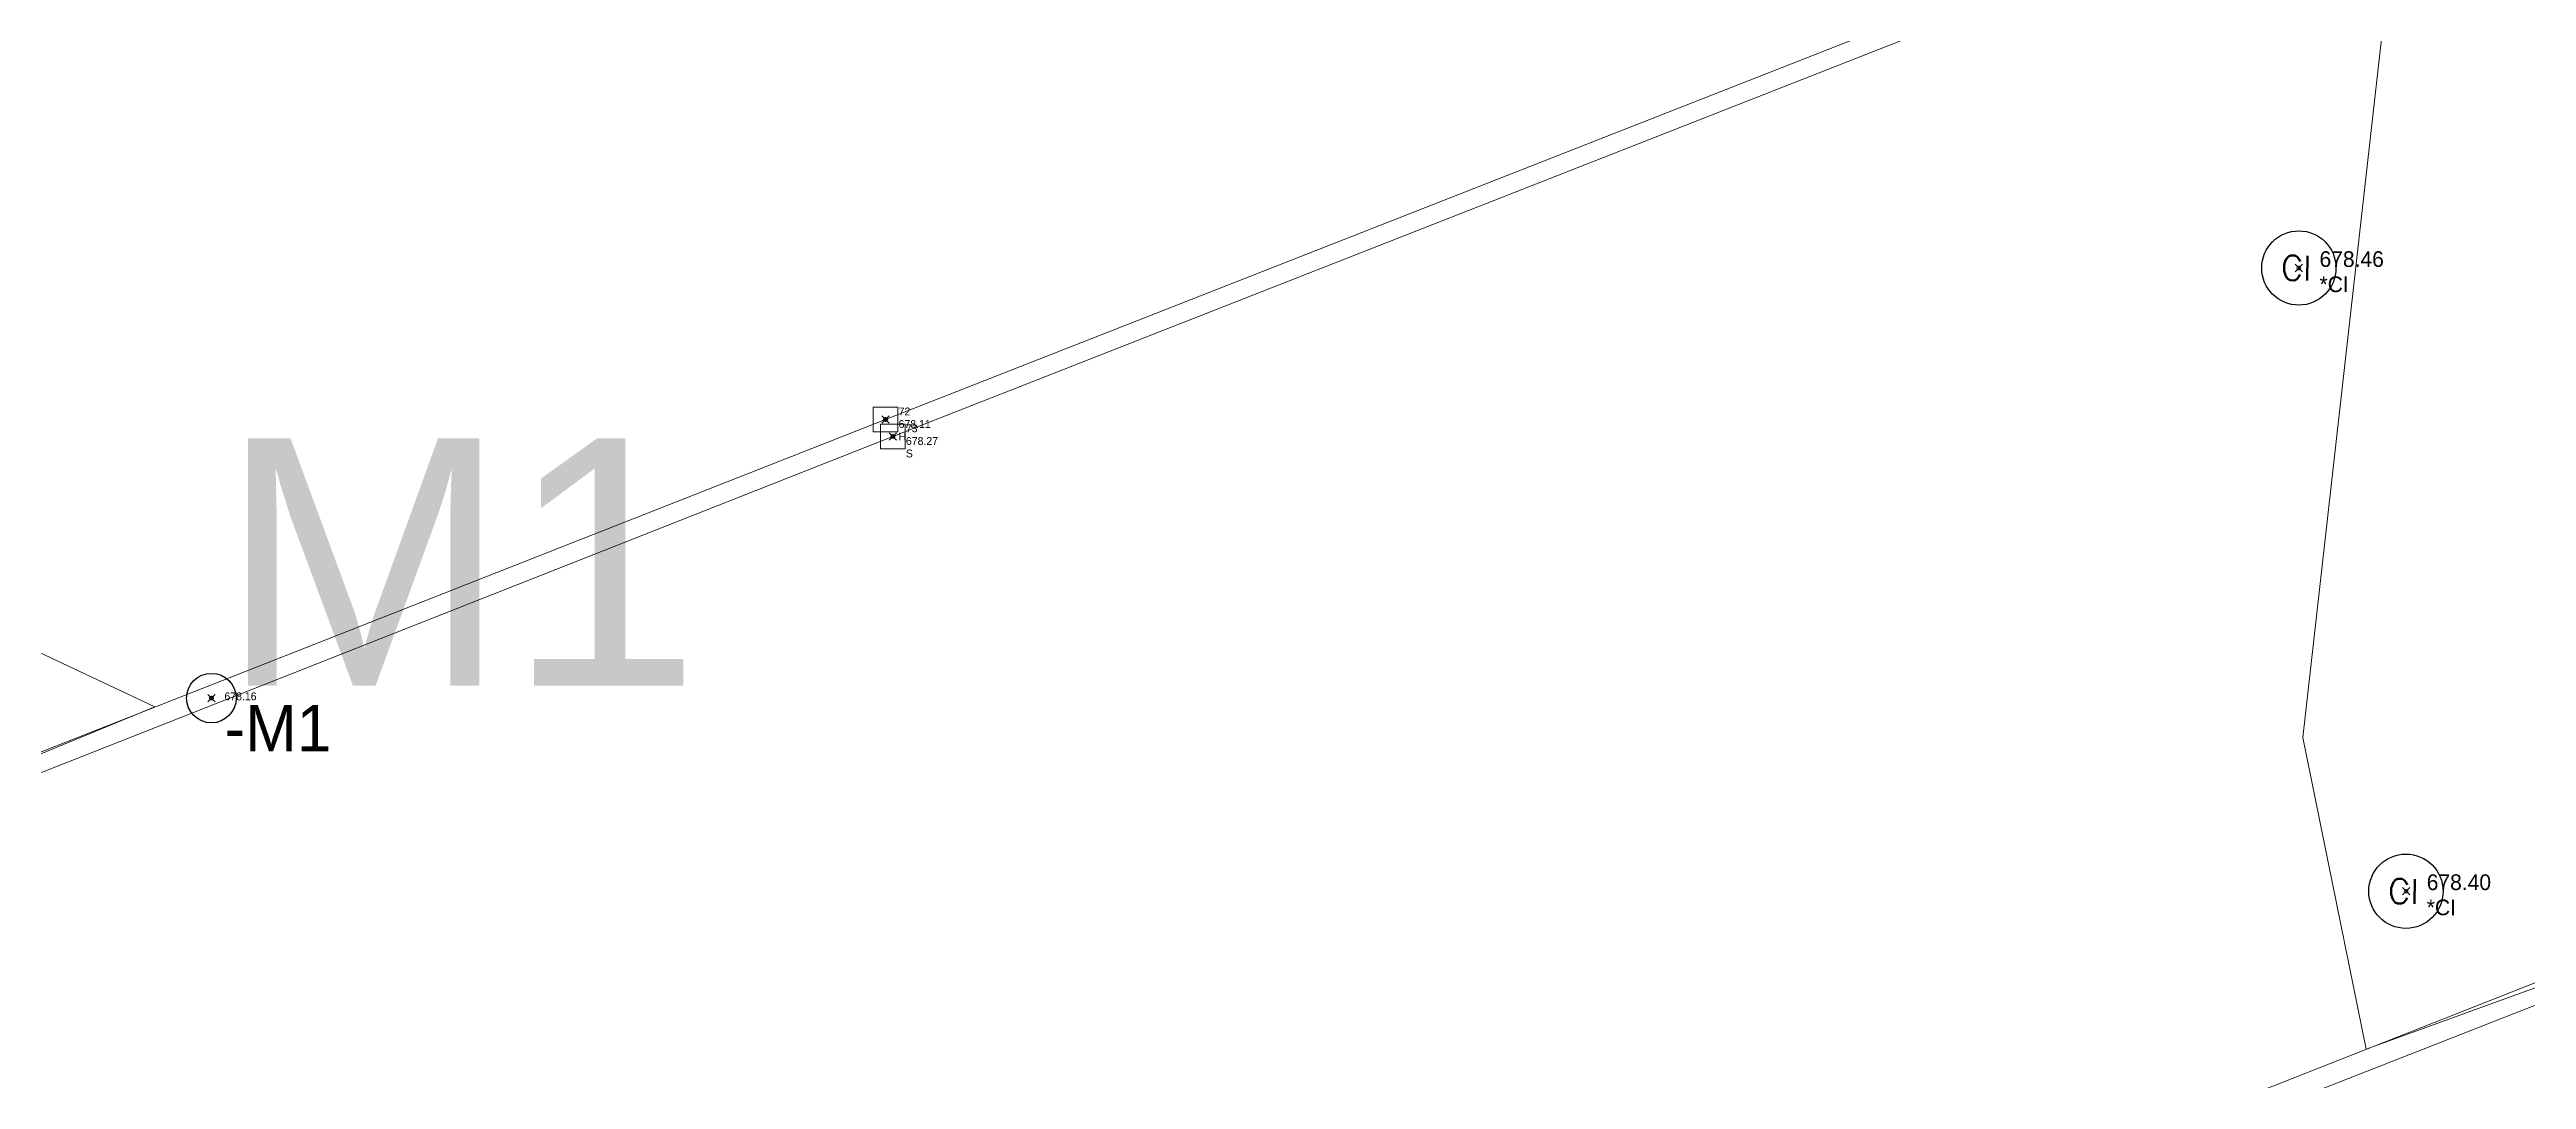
# Model space of a CAD drawing. Extents: x 350769 to 354978, y 6304672 to 6307963.
# Drawn here: x 352620.53 to 352640.53, y 6305454.99 to 6305463.31 of the extents above; entities that cross this region are included whole.
import ezdxf

# ---------------------------------------------------------------- set-up
doc = ezdxf.new("R2010")
doc.units = 0
doc.header["$PDMODE"] = 35
doc.header["$PDSIZE"] = 0.03
doc.linetypes.add('CONTINUOS', pattern=[0])
doc.layers.get('0').update_dxf_attribs({"linetype": 'CONTINUOUS'})
doc.layers.add('0_ASD_TOPOGRAFIA_ELEMENTOS', color=7, linetype='CONTINUOS', lineweight=5, true_color=0xbdbdbd)
for name, color, linetype in [('1-ESTACION', 6, 'CONTINUOUS'), ('1-PAVIMENTO', 161, 'CONTINUOUS'), ('1-SOLERA', 212, 'CONTINUOUS'), ('2-ACHURADO JARDINERA', 252, 'CONTINUOUS'), ('2-ACHURADO VEREDA', 252, 'CONTINUOUS'), ('C-TINN', 5, 'CONTINUOUS'), ('C-TOPO-MINR', 8, 'CONTINUOUS'), ('V-NODE - 2013', 4, 'CONTINUOUS'), ('V-NODE DIC 2005', 4, 'CONTINUOUS'), ('V-NODE-TEXT 2013', 2, 'CONTINUOUS'), ('V-NODE-TEXT DIC 2005', 2, 'CONTINUOUS'), ('V-NODE-TEXT1 2013', 6, 'CONTINUOUS'), ('Z-CI', 253, 'CONTINUOUS')]:
    doc.layers.add(name, color=color, linetype=linetype)
doc.styles.add('A', font='arial.ttf', dxfattribs={"height": 2})
doc.styles.add('ROMANS', font='romans.shx', dxfattribs={"width": 0.65})

# ---------------------------------------------------------------- blocks, each defined once
blk = doc.blocks.new('CI')
at = {"layer": 'Z-CI'}
blk.add_circle((0, 0), 1.2, dxfattribs=at)
at = {"layer": 'Z-CI', "style": 'ROMANS'}
blk.add_text('CI', height=0.8, rotation=360, dxfattribs=at).set_placement((-0.579, -0.402))
blk = doc.blocks.new('*U218', base_point=(352627.339, 6305460.184))
at = {"layer": 'V-NODE - 2013', "lineweight": -2}
blk.add_point((352627.339, 6305460.184), dxfattribs=at)
at = {"layer": 'V-NODE-TEXT 2013', "linetype": 'ByBlock', "char_height": 0.0635}
for s, insert, attachment_point in [('73', (352627.444, 6305460.217), 7), ('678.27', (352627.444, 6305460.179), 1), ('S', (352627.444, 6305460.078), 1)]:
    blk.add_mtext(s, dxfattribs=dict(at, insert=insert, attachment_point=attachment_point))
blk = doc.blocks.new('*U375', base_point=(352627.28, 6305460.321))
at = {"layer": 'V-NODE - 2013', "lineweight": -2}
blk.add_point((352627.28, 6305460.321), dxfattribs=at)
at = {"layer": 'V-NODE-TEXT 2013', "linetype": 'ByBlock', "char_height": 0.0635}
for s, insert, attachment_point in [('72', (352627.385, 6305460.354), 7), ('678.11', (352627.385, 6305460.316), 1), ('H', (352627.385, 6305460.215), 1)]:
    blk.add_mtext(s, dxfattribs=dict(at, insert=insert, attachment_point=attachment_point))
blk = doc.blocks.new('*U458', base_point=(352621.834, 6305458.07))
at = {"layer": 'V-NODE - 2013', "lineweight": -2}
blk.add_point((352621.834, 6305458.07), dxfattribs=at)
at = {"layer": 'V-NODE-TEXT1 2013', "linetype": 'ByBlock'}
for s, insert, char_height, attachment_point in [('678.16', (352621.939, 6305458.084), 0.0635, 4), ('-M1', (352621.939, 6305458.015), 0.375, 1)]:
    blk.add_mtext(s, dxfattribs=dict(at, insert=insert, char_height=char_height, attachment_point=attachment_point))
blk = doc.blocks.new('*U1327')
at = {"color": 0, "linetype": 'ByBlock', "lineweight": -2, "transparency": 16777216}
blk.add_point((0, 0), dxfattribs=at)
blk = doc.blocks.new('*U1628', base_point=(352639.627, 6305456.445))
at = {"layer": 'V-NODE-TEXT DIC 2005', "linetype": 'ByBlock', "char_height": 0.127}
for s, insert, attachment_point in [('678.40', (352639.794, 6305456.516), 4), ('*CI', (352639.794, 6305456.377), 1)]:
    blk.add_mtext(s, dxfattribs=dict(at, insert=insert, attachment_point=attachment_point))
blk = doc.blocks.new('*U1629', base_point=(352639.627, 6305456.445))
at = {"layer": 'V-NODE-TEXT DIC 2005', "color": 2, "lineweight": -2}
blk.add_blockref('*U1628', (352639.627, 6305456.445), dxfattribs=at)
blk = doc.blocks.new('*U1626', base_point=(352638.761, 6305461.479))
at = {"layer": 'V-NODE-TEXT DIC 2005', "linetype": 'ByBlock', "char_height": 0.127}
for s, insert, attachment_point in [('678.46', (352638.928, 6305461.55), 4), ('*CI', (352638.928, 6305461.411), 1)]:
    blk.add_mtext(s, dxfattribs=dict(at, insert=insert, attachment_point=attachment_point))
blk = doc.blocks.new('*U1627', base_point=(352638.761, 6305461.479))
at = {"layer": 'V-NODE-TEXT DIC 2005', "color": 2, "lineweight": -2}
blk.add_blockref('*U1626', (352638.761, 6305461.479), dxfattribs=at)
blk = doc.blocks.new('*U4458', base_point=(352627.339, 6305460.184))
at = {"layer": 'V-NODE - 2013', "lineweight": -2}
blk.add_point((352627.339, 6305460.184), dxfattribs=at)
at = {"layer": 'V-NODE-TEXT 2013', "linetype": 'ByBlock', "char_height": 0.0635}
for s, insert, attachment_point in [('73', (352627.444, 6305460.217), 7), ('678.27', (352627.444, 6305460.179), 1), ('S', (352627.444, 6305460.078), 1)]:
    blk.add_mtext(s, dxfattribs=dict(at, insert=insert, attachment_point=attachment_point))
blk = doc.blocks.new('*U4621', base_point=(352627.28, 6305460.321))
at = {"layer": 'V-NODE - 2013', "lineweight": -2}
blk.add_point((352627.28, 6305460.321), dxfattribs=at)
at = {"layer": 'V-NODE-TEXT 2013', "linetype": 'ByBlock', "char_height": 0.0635}
for s, insert, attachment_point in [('72', (352627.385, 6305460.354), 7), ('678.11', (352627.385, 6305460.316), 1), ('H', (352627.385, 6305460.215), 1)]:
    blk.add_mtext(s, dxfattribs=dict(at, insert=insert, attachment_point=attachment_point))
blk = doc.blocks.new('*U4716', base_point=(352621.834, 6305458.07))
at = {"layer": 'V-NODE - 2013', "lineweight": -2}
blk.add_point((352621.834, 6305458.07), dxfattribs=at)
at = {"layer": 'V-NODE-TEXT1 2013', "linetype": 'ByBlock'}
for s, insert, char_height, attachment_point in [('678.16', (352621.939, 6305458.084), 0.0635, 4), ('-M1', (352621.939, 6305458.015), 0.375, 1)]:
    blk.add_mtext(s, dxfattribs=dict(at, insert=insert, char_height=char_height, attachment_point=attachment_point))
blk = doc.blocks.new('TOPOGRAFIA')
at = {"layer": '1-ESTACION', "color": 9, "lineweight": 0, "true_color": 0xbdbdbd}
blk.add_circle((390621.834, 6302458.07), 0.2, dxfattribs=at)
blk.add_point((390621.834, 6302458.07), dxfattribs=at)
at = {"layer": '1-PAVIMENTO', "color": 9, "lineweight": 0, "true_color": 0xbdbdbd, "flags": 128}
blk.add_lwpolyline([(390592.357, 6302446.525), (390602.496, 6302450.542), (390611.704, 6302454.196), (390619.629, 6302457.311), (390627.28, 6302460.321), (390640.928, 6302465.683), (390656.674, 6302471.923, -0.768044), (390657.261, 6302471.131), (390650.269, 6302462.337, -0.108657), (390643.235, 6302456.621), (390631.521, 6302452.025), (390622.067, 6302448.316), (390609.866, 6302443.569), (390600.084, 6302439.685), (390582.401, 6302432.72)], format="xyb", dxfattribs=at)
at = {"layer": '1-SOLERA', "color": 9, "lineweight": 0, "true_color": 0xbdbdbd, "flags": 128}
blk.add_lwpolyline([(390592.396, 6302446.375), (390602.55, 6302450.4), (390611.744, 6302454.047), (390619.668, 6302457.156), (390627.339, 6302460.184), (390641.001, 6302465.55), (390656.864, 6302471.736, -0.766369), (390657.196, 6302471.285), (390650.134, 6302462.425, -0.106138), (390643.207, 6302456.797), (390631.437, 6302452.157), (390621.991, 6302448.486), (390609.825, 6302443.715), (390600.076, 6302439.845), (390582.373, 6302432.897)], format="xyb", dxfattribs=at)
at = {"layer": 'C-TINN', "color": 9, "linetype": 'Continuous', "lineweight": 0, "true_color": 0xbdbdbd}
for points, elevation in [([(390627.18, 6302460.221), (390627.18, 6302460.421), (390627.38, 6302460.421), (390627.38, 6302460.221), (390627.18, 6302460.221)], 678.108), ([(390627.239, 6302460.084), (390627.239, 6302460.284), (390627.439, 6302460.284), (390627.439, 6302460.084), (390627.239, 6302460.084)], 678.266)]:
    blk.add_lwpolyline(points, dxfattribs=dict(at, elevation=elevation))
for p in [(390627.28, 6302460.321, 678.108), (390627.339, 6302460.184, 678.266)]:
    blk.add_point(p, dxfattribs=at)
at = {"layer": 'C-TOPO-MINR', "color": 9, "linetype": 'Continuous', "lineweight": 0, "true_color": 0xbdbdbd}
for points, elevation in [([(390643.226, 6302456.681), (390639.241, 6302455.233), (390638.729, 6302457.753), (390639.541, 6302464.977), (390640.987, 6302465.576)], 678.5), ([(390620.457, 6302457.62), (390621.378, 6302457.999), (390618.899, 6302459.165)], 678)]:
    blk.add_lwpolyline(points, dxfattribs=dict(at, elevation=elevation))
at = {"color": 9, "lineweight": 0, "true_color": 0xbdbdbd}
for name, p in [('*U4621', (390627.28, 6302460.321)), ('*U4458', (390627.339, 6302460.184)), ('*U4716', (390621.834, 6302458.07))]:
    blk.add_blockref(name, p, dxfattribs=at)
at = {"layer": 'V-NODE DIC 2005', "color": 9, "lineweight": 0, "true_color": 0xbdbdbd, "rotation": 359.9963883938062}
for p in [(390638.696, 6302461.545), (390639.562, 6302456.511)]:
    blk.add_blockref('*U1327', p, dxfattribs=at)
at = {"layer": 'V-NODE-TEXT DIC 2005', "color": 9, "lineweight": 0, "true_color": 0xbdbdbd, "rotation": 359.9963883938062}
for name, p in [('*U1627', (390638.696, 6302461.545)), ('*U1629', (390639.562, 6302456.511))]:
    blk.add_blockref(name, p, dxfattribs=at)
at = {"layer": 'Z-CI', "color": 9, "lineweight": 0, "true_color": 0xbdbdbd, "xscale": 0.25, "yscale": 0.25, "zscale": 0.25, "rotation": 359.0901018221344}
for p in [(390638.696, 6302461.545), (390639.561, 6302456.51)]:
    blk.add_blockref('CI', p, dxfattribs=at)
at = {"layer": '1-ESTACION', "color": 9, "lineweight": 0, "true_color": 0xbdbdbd, "style": 'A'}
blk.add_text('M1', height=2, dxfattribs=at).set_placement((390621.901, 6302458.17))

msp = doc.modelspace()

# ---------------------------------------------------------------- hatches: boundary and pattern name
at = {"layer": '2-ACHURADO JARDINERA'}
h = msp.add_hatch(dxfattribs=at)
h.set_pattern_fill('CROSS', color=256, scale=0.25)
h.paths.add_polyline_path([(352807.58, 6305421.813), (352857.313, 6305432.478), (352902.068, 6305442.569), (352944.352, 6305451.754), (352994.7, 6305463.164), (353046.903, 6305475.514), (353092.39, 6305485.729), (353145.758, 6305497.876), (353144.258, 6305503.395), (353100.244, 6305493.41), (353059.279, 6305483.986), (353001.811, 6305470.928), (352950.675, 6305459.264), (352912.85, 6305450.546), (352850.724, 6305436.562), (352806.099, 6305426.903), (352769.806, 6305419.924), (352732.226, 6305412.88), (352692.279, 6305405.033), (352665.568, 6305399.969), (352618.739, 6305391.031, 0.354627), (352616.291, 6305386.209), (352665.262, 6305394.306), (352713.933, 6305403.621), (352757.54, 6305411.682)])
h = msp.add_hatch(dxfattribs=at)
h.set_pattern_fill('CROSS', color=256, scale=0.25)
edge = h.paths.add_edge_path()
edge.add_line((353143.074, 6305480.003), (353148.882, 6305481.723))
edge.add_line((353148.882, 6305481.723), (353146.47, 6305493.302))
edge.add_line((353146.47, 6305493.302), (353093.152, 6305481.277))
edge.add_line((353093.152, 6305481.277), (353048.229, 6305470.72))
edge.add_line((353048.229, 6305470.72), (352995.652, 6305458.757))
edge.add_line((352995.652, 6305458.757), (352945.972, 6305447.39))
edge.add_line((352945.972, 6305447.39), (352902.832, 6305437.649))
edge.add_line((352902.832, 6305437.649), (352858.107, 6305427.58))
edge.add_line((352858.107, 6305427.58), (352808.548, 6305416.922))
edge.add_line((352808.548, 6305416.922), (352758.228, 6305407.22))
edge.add_line((352758.228, 6305407.22), (352715.498, 6305399.08))
edge.add_line((352715.498, 6305399.08), (352666.18, 6305389.17))
edge.add_line((352666.18, 6305389.17), (352630.985, 6305382.073))
edge.add_arc((352633.263, 6305369.826), 12.457, 100.5388, 166.1407)
edge.add_arc((352624.225, 6305372.056), 3.148, 166.1407, 234.2062)
edge.add_arc((352627.06, 6305380.902), 12.321, 247.6974, 283.8785)
edge.add_line((352630.015, 6305368.941), (352668.694, 6305376.743))
edge.add_line((352668.694, 6305376.743), (352717.109, 6305386.55))
edge.add_line((352717.109, 6305386.55), (352759.295, 6305395.212))
edge.add_line((352759.295, 6305395.212), (352809.818, 6305405.374))
edge.add_line((352809.818, 6305405.374), (352905.734, 6305424.801))
edge.add_line((352905.734, 6305424.801), (352948.975, 6305433.696))
edge.add_line((352948.975, 6305433.696), (352998.108, 6305443.775))
edge.add_line((352998.108, 6305443.775), (353052.822, 6305454.779))
edge.add_line((353052.822, 6305454.779), (353064.913, 6305457.319))
edge.add_line((353064.913, 6305457.319), (353066.254, 6305457.586))
edge.add_line((353066.254, 6305457.586), (353114.574, 6305471.872))
edge.add_line((353114.574, 6305471.872), (353143.074, 6305480.003))
at = {"layer": '2-ACHURADO VEREDA'}
h = msp.add_hatch(dxfattribs=at)
h.set_pattern_fill('ANSI32', color=256, scale=0.09)
h.paths.add_polyline_path([(352778.513, 6305530.641), (352778.682, 6305530.165, 0.30076), (352781.877, 6305535.88), (352781.417, 6305539.545), (352780.967, 6305539.483), (352779.696, 6305548.344), (352778.207, 6305548.171), (352779.429, 6305539.404), (352778.4, 6305538.745), (352779.051, 6305534.166), (352777.12, 6305533.349), (352776.949, 6305533.635), (352767.175, 6305529.661), (352757.695, 6305525.376), (352748.002, 6305520.893), (352737.888, 6305516.144), (352730.032, 6305512.591), (352725.232, 6305511.131), (352711.741, 6305505.751), (352701.822, 6305501.812), (352688.808, 6305496.674), (352675.378, 6305491.326), (352662.77, 6305486.309), (352650.76, 6305481.531), (352641.08, 6305477.675), (352632.611, 6305474.335), (352623.668, 6305470.801), (352617.537, 6305468.424), (352605.764, 6305463.41), (352608.355, 6305461.211), (352618.346, 6305465.146), (352624.871, 6305467.668), (352633.825, 6305471.211), (352642.415, 6305474.593), (352652.307, 6305478.512), (352664.168, 6305483.169), (352676.565, 6305488.051), (352690.331, 6305493.466), (352703.095, 6305498.55), (352713.345, 6305502.582), (352726.41, 6305507.725), (352731.324, 6305509.731), (352740.236, 6305513.341), (352747.826, 6305516.788), (352758.93, 6305522.123), (352768.406, 6305526.356)])

# ---------------------------------------------------------------- linework, layer by layer
at = {"layer": '1-ESTACION'}
msp.add_circle((352621.834, 6305458.07), 0.2, dxfattribs=at)
msp.add_point((352621.834, 6305458.07), dxfattribs=at)

# ---------------------------------------------------------------- block references
for name, p in [('*U375', (352627.28, 6305460.321)), ('*U218', (352627.339, 6305460.184)), ('*U458', (352621.834, 6305458.07))]:
    msp.add_blockref(name, p)
at = {"layer": 'Z-CI', "xscale": 0.25, "yscale": 0.25, "zscale": 0.25, "rotation": 359.0901018221344}
for p in [(352638.696, 6305461.545), (352639.561, 6305456.51)]:
    msp.add_blockref('CI', p, dxfattribs=at)

# ---------------------------------------------------------------- texts
at = {"layer": '1-ESTACION', "style": 'A'}
msp.add_text('M1', height=2, dxfattribs=at).set_placement((352621.901, 6305458.17))

# ---------------------------------------------------------------- next in the draw order: block references
at = {"layer": '0_ASD_TOPOGRAFIA_ELEMENTOS', "color": 30, "true_color": 0xf26507}
msp.add_blockref('TOPOGRAFIA', (-38000, 3000), dxfattribs=at)

doc.saveas('drawing.dxf')
